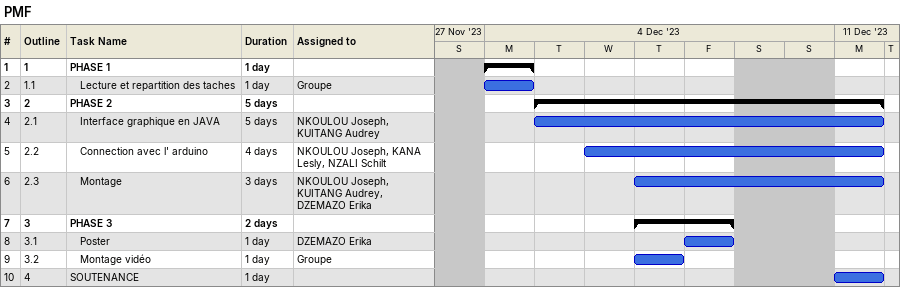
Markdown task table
PMF

| ID | WBS | Task | Duration | Start | Finish | Resources |
|---|---|---|---|---|---|---|
| 1 | 1 | **PHASE 1** | 1d | 2023-12-04 | 2023-12-04 |  |
| 2 | 1.1 | Lecture et repartition des taches | 1d | 2023-12-04 | 2023-12-04 | Groupe |
| 3 | 2 | **PHASE 2** | 5d | 2023-12-05 | 2023-12-11 |  |
| 4 | 2.1 | Interface graphique en JAVA | 5d | 2023-12-05 | 2023-12-11 | NKOULOU Joseph, KUITANG Audrey |
| 5 | 2.2 | Connection avec l' arduino | 4d | 2023-12-06 | 2023-12-11 | NKOULOU Joseph, KANA Lesly, NZALI Schilt |
| 6 | 2.3 | Montage | 3d | 2023-12-07 | 2023-12-11 | NKOULOU Joseph, KUITANG Audrey, DZEMAZO Erika |
| 7 | 3 | **PHASE 3** | 2d | 2023-12-07 | 2023-12-08 |  |
| 8 | 3.1 | Poster | 1d | 2023-12-08 | 2023-12-08 | DZEMAZO Erika |
| 9 | 3.2 | Montage vidéo | 1d | 2023-12-07 | 2023-12-07 | Groupe |
| 10 | 4 | SOUTENANCE | 1d | 2023-12-11 | 2023-12-11 |  |
